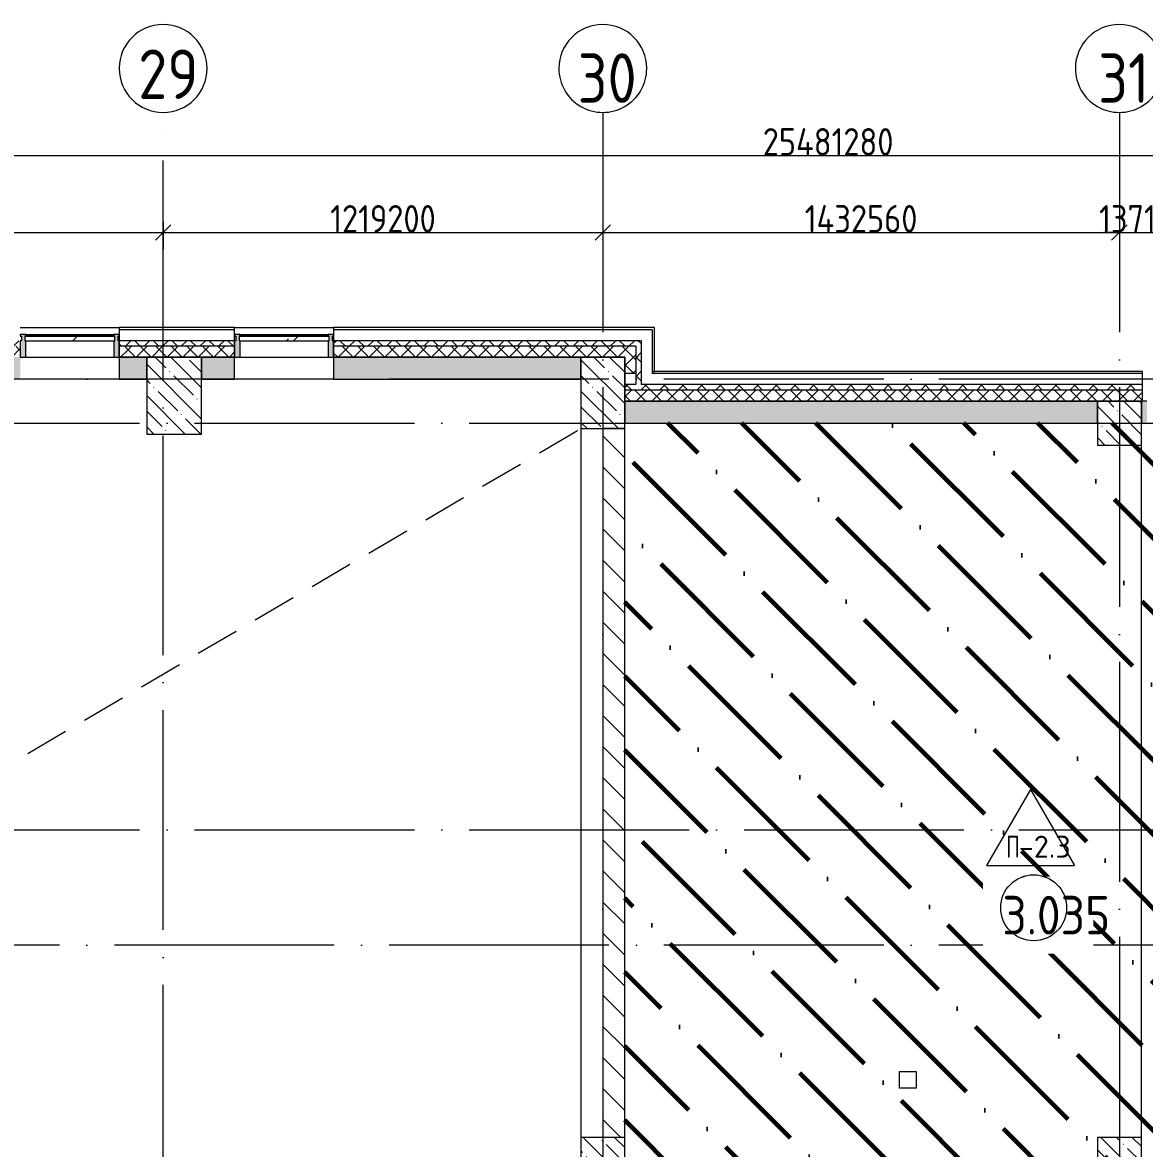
# Model space of a CAD drawing. Header units: millimetres. Extents: x -68946 to 288321, y -402657 to 324925.
# Drawn here: x 131673 to 141881, y -206781 to -196536 of the extents above; entities that cross this region are included whole.
import ezdxf

# ---------------------------------------------------------------- set-up
doc = ezdxf.new("R2010")
doc.units = ezdxf.units.MM
doc.linetypes.add('ADSK_Линия сетки', pattern=[2500, 2000, -250, 0, -250])
doc.linetypes.add('Штриховая', pattern=[600, 400, -200])
doc.layers.get('Defpoints').update_dxf_attribs({"color": 250})
for name, color, linetype, lineweight in [('3.4) ПТ-2.15    4 вып', 200, 'Continuous', 60), ('A-____-____-DIMS', 250, 'Continuous', 9), ('A-AREA-____-IDEN', 250, 'Continuous', 9), ('A-DETL-____-OTLN', 250, 'Continuous', 5), ('A-FLOR-____-IDEN', 11, 'Continuous', 9), ('A-FLOR-____-OTLN', 192, 'Continuous', 9), ('A-GLAZ-____-MCUT', 250, 'Continuous', 9), ('A-GLAZ-____-OTLN', 250, 'Continuous', 5), ('A-GLAZ-CWMG-MCUT', 51, 'Continuous', 9), ('A-GLAZ-CWMG-OTLN', 51, 'Continuous', 5), ('A-WALL-____-MCUT', 250, 'Continuous', 13), ('A-WALL-____-OTLN', 250, 'Continuous', 9), ('A-WALL-____-PATT', 250, 'Continuous', 13), ('A-WALL-FNSH-MCUT', 250, 'Continuous', 13), ('I-WALL-____-OTLN', 250, 'Continuous', 9), ('S-COLS-____-MCUT', 250, 'Continuous', 25), ('S-COLS-____-OTLN', 250, 'Continuous', 9), ('S-GRID-____-IDEN', 250, 'Continuous', 9), ('S-GRID-____-OTLN', 250, 'Continuous', 9)]:
    doc.layers.add(name, color=color, linetype=linetype, lineweight=lineweight)
doc.styles.add('GOST Common', font='', dxfattribs={"width": 0.9, "height": 350})
doc.styles.add('GOST Common_1', font='', dxfattribs={"width": 0.9, "height": 250})
doc.styles.add('ISOCPEUR_1', font='isocpeur.ttf', dxfattribs={"width": 0.9, "height": 250})
doc.styles.add('ISOCPEUR_2', font='isocpeur.ttf', dxfattribs={"height": 160})
doc.styles.get('GOST Common').set_extended_font_data('GOST Common')
doc.styles.get('GOST Common_1').set_extended_font_data('GOST Common')
doc.dimstyles.new('ADSK_Основной_2_5_мм_Округление_до_10_мм', dxfattribs={"dimscale": 304.8, "dimtxt": 0.824897, "dimasz": 0.463911, "dimexe": 0.492126, "dimexo": 0.001615, "dimgap": 6.56168e-05, "dimtad": 1, "dimdec": 0, "dimlfac": 304.8, "dimrnd": 10, "dimdsep": 46, "dimtxsty": 'GOST Common_1', "dimblk1": 'OBLIQUE', "dimblk2": 'OBLIQUE', "dimsah": 1, "dimcen": 0.09, "dimdle": 0.492126, "dimazin": 0, "dimtfac": 1, "dimtdec": 4, "dimtix": 1, "dimtmove": 1, "dimatfit": 3, "dimfxl": 1, "dimtvp": 1, "dimtolj": 1, "dimtzin": 0, "dimlwd": 9, "dimlwe": 9, "dimarcsym": 2})
pattern_1 = [(45, (28052.91, -258555.93), (-70.71068, 70.71068), []), (135, (28052.91, -258555.93), (-70.71068, -70.71068), [])]
pattern_2 = [(135, (28052.9, -258555.93), (-84.85281, -84.85281), []), (225, (28052.9, -258555.93), (84.85281, -84.85281), [])]
pattern_3 = [(135, (28052.9, -258555.93), (-142.5612, -142.5612), []), (135, (28195.47, -258555.93), (-142.5612, -142.5612), [252.016, -50.403, 3.353, -47.05])]
pattern_4 = [(50, (28052.9, -258555.93), (364.3679, -31.8783), [38.1, -419.1]), (355, (28052.9, -258555.93), (-70.48585, 382.1133), [30.48, -335.28]), (100.451, (28083.27, -258558.6), (293.885, 350.2334), [32.38, -356.18]), (46.184, (28052.9, -258454.33), (542.1585, -84.0858), [57.15, -628.65]), (96.636, (28098.1, -258461.34), (474.8049, 494.8554), [48.57, -534.27]), (351.184, (28052.9, -258454.33), (474.8102, 494.85), [45.72, -502.92]), (21, (28103.7, -258479.73), (303.22847, -204.53046), [38.1, -419.1]), (326, (28103.7, -258479.73), (123.6039, 368.376), [30.48, -335.28]), (71.451, (28128.97, -258496.77), (426.8341, 163.8427), [32.38, -356.18]), (37.5, (28052.9, -258555.93), (6.17665, 169.11015), [16.764, -314.452, 16.764, -323.596, -336.55]), (37.5, (28052.9, -258555.93), (6.17665, 169.11015), [-671.576, 16.764, -319.786]), (7.5, (28052.9, -258555.93), (133.63888, 200.3615), [16.764, -177.292, 16.764, -306.832, -128.27]), (7.5, (28052.9, -258555.93), (133.63888, 200.3615), [-517.652, 16.764, -111.506]), (327.5, (27939.62, -258555.93), (271.18182, -11.45836), [16.764, -110.236, 16.764, -379.476, -525.78]), (327.5, (27939.62, -258555.93), (271.18182, -11.45836), [-523.24, 16.764, -509.016]), (317.5, (27888.82, -258555.93), (296.2585, 50.85285), [16.764, -148.336, 16.764, -246.38, -373.38]), (317.5, (27888.82, -258555.93), (296.2585, 50.85285), [-428.244, 16.764, -356.616])]

# ---------------------------------------------------------------- blocks, each defined once
blk = doc.blocks.new('BSC_Колонна _Прямоугольная - 400x400-V141-АР1_Маркировочный план 3 этажа секция 2_3')
at = {"layer": 'S-COLS-____-OTLN', "lineweight": 5}
h = blk.add_hatch(dxfattribs=at)
h.set_pattern_fill('FP_118', color=256, style=0, pattern_type=2)
h.set_pattern_definition([(135, (-108900, -51675), (-142.56192, -142.56192), []), (135, (-108757.44, -51675), (-142.56192, -142.56192), [252.016, -50.403, 3.353, -47.05])])
h.paths.add_polyline_path([(-200, -200), (200, -200), (200, 200), (-200, 200), (-200, -25)])
at = {"layer": 'S-COLS-____-MCUT', "lineweight": 5}
for p, q in [((200, 200), (-200, 200)), ((-200, 200), (-200, -200)), ((200, -200), (200, 200)), ((-200, -200), (200, -200))]:
    blk.add_line(p, q, dxfattribs=at)
blk = doc.blocks.new('BSC_Колонна _Прямоугольная - 400x400-V142-АР1_Маркировочный план 3 этажа секция 2_3')
at = {"layer": 'S-COLS-____-OTLN', "lineweight": 5}
h = blk.add_hatch(dxfattribs=at)
h.set_pattern_fill('FP_119', color=256, style=0, pattern_type=2)
h.set_pattern_definition([(135, (-113600, -51675), (-142.56192, -142.56192), []), (135, (-113457.44, -51675), (-142.56192, -142.56192), [252.016, -50.403, 3.353, -47.05])])
h.paths.add_polyline_path([(200, -200), (200, 200), (-200, 200), (-200, -200), (98, -200)])
at = {"layer": 'S-COLS-____-MCUT', "lineweight": 5}
for p, q in [((200, 200), (-200, 200)), ((-200, 200), (-200, -200)), ((200, -200), (200, 200)), ((-200, -200), (200, -200))]:
    blk.add_line(p, q, dxfattribs=at)
blk = doc.blocks.new('PNS_Панель прямоугольная2 - Нр_Стекло - 40мм-24956868-АР1_Маркировочный план 3 этажа секция 2_3')
at = {"layer": 'A-GLAZ-____-OTLN'}
h = blk.add_hatch(dxfattribs=at)
h.set_pattern_fill('FP_126', color=256, style=0, pattern_type=2)
h.set_pattern_definition([(45, (-106100.45, -59065), (-282.8427, 282.8427), [200, -600]), (45, (-106300.45, -59165), (-282.8427, 282.8427), [600, -200]), (45, (-105900.45, -59265), (-282.8427, 282.8427), [200, -600])])
h.paths.add_polyline_path([(400, -40), (410, -40), (410, 0), (-410, 0), (-410, -40), (-400, -40)])
at = {"layer": 'A-GLAZ-____-MCUT', "lineweight": 5}
for p, q in [((410, 0), (-410, 0)), ((-410, 0), (-410, -40)), ((410, -40), (410, 0)), ((-410, -40), (410, -40))]:
    blk.add_line(p, q, dxfattribs=at)
at = {"layer": 'A-GLAZ-____-OTLN'}
blk.add_line((-410, 0), (410, 0), dxfattribs=at)
blk = doc.blocks.new('Прямоугольный импост - Импост структурный с накладкой - 190мм-21920961-АР1_Маркировочный план 3 этажа секция 2_3')
at = {"layer": 'A-GLAZ-CWMG-OTLN'}
for p, q in [((105600, 59182), (106400, 59182)), ((105600, 58975), (106400, 58975))]:
    blk.add_line(p, q, dxfattribs=at)
blk = doc.blocks.new('Прямоугольный импост - Импост структурный с накладкой - 190мм-21920983-АР1_Маркировочный план 3 этажа секция 2_3')
at = {"layer": 'A-GLAZ-CWMG-OTLN'}
blk.add_hatch(color=10, dxfattribs=at).paths.add_polyline_path([(0, 190), (0, 190), (0, 40), (-10, 40), (-10, 0), (0, 0), (0, -17), (-50, -17), (-50, 0), (-40, 0), (-40, 40), (-50, 40), (-50, 190)])
at = {"layer": 'A-GLAZ-CWMG-MCUT', "lineweight": 5}
for p, q in [((-50, 40), (-50, 190)), ((-50, 190), (0, 190)), ((0, 190), (0, 40)), ((-50, -17), (-50, 0)), ((-10, 40), (-10, 0)), ((0, 40), (-10, 40)), ((-10, 0), (0, 0)), ((0, 0), (0, -17)), ((0, -17), (-50, -17))]:
    blk.add_line(p, q, dxfattribs=at)
blk = doc.blocks.new('Прямоугольный импост - Импост структурный с накладкой - 190мм-21920984-АР1_Маркировочный план 3 этажа секция 2_3')
at = {"layer": 'A-GLAZ-CWMG-OTLN'}
blk.add_hatch(color=10, dxfattribs=at).paths.add_polyline_path([(-38, 190), (-50, 190), (-50, 40), (-40, 40), (-40, 0), (-50, 0), (-50, -17), (0, -17), (0, 0), (-10, 0), (-10, 40), (0, 40), (0, 190)])
at = {"layer": 'A-GLAZ-CWMG-MCUT', "lineweight": 5}
for p, q in [((0, 190), (-50, 190)), ((-50, 190), (-50, 40)), ((0, 40), (0, 190)), ((-50, 0), (-50, -17)), ((-10, 0), (-10, 40)), ((-10, 40), (0, 40)), ((0, 0), (-10, 0)), ((0, -17), (0, 0)), ((-50, -17), (0, -17))]:
    blk.add_line(p, q, dxfattribs=at)
blk = doc.blocks.new('PNS_Панель прямоугольная2 - Нр_Стекло - 40мм-V154-АР1_Маркировочный план 3 этажа секция 2_3')
at = {"layer": 'A-GLAZ-____-OTLN'}
h = blk.add_hatch(dxfattribs=at)
h.set_pattern_fill('FP_127', color=256, style=0, pattern_type=2)
h.set_pattern_definition([(45, (-104150.45, -59065.02), (-282.8427, 282.8427), [200, -600]), (45, (-104350.45, -59165.02), (-282.8427, 282.8427), [600, -200]), (45, (-103950.45, -59265.02), (-282.8427, 282.8427), [200, -600])])
h.paths.add_polyline_path([(410, -40), (410, 0), (-410, 0), (-410, -40), (400, -40)])
at = {"layer": 'A-GLAZ-____-MCUT', "lineweight": 5}
for p, q in [((410, 0), (-410, 0)), ((-410, 0), (-410, -40)), ((410, -40), (410, 0)), ((-410, -40), (410, -40))]:
    blk.add_line(p, q, dxfattribs=at)
at = {"layer": 'A-GLAZ-____-OTLN'}
blk.add_line((-410, 0), (410, 0), dxfattribs=at)
blk = doc.blocks.new('Ось сетки - Круг_Ø8 мм-39983606-АР1_Маркировочный план 3 этажа секция 2_3')
at = {"layer": 'S-GRID-____-IDEN'}
for start, end in [(360, 180), (180, 360)]:
    blk.add_arc((0, 0), 4, start, end, dxfattribs=at)
blk = doc.blocks.new('_Oblique')
at = {"color": 0, "linetype": 'ByBlock', "lineweight": -2}
blk.add_line((-0.5, -0.5), (0.5, 0.5), dxfattribs=at)
blk = doc.blocks.new('*D4405')
at = {"layer": 'A-____-____-DIMS', "color": 0, "lineweight": 9, "transparency": 16777216}
for p, q in [((127253, -198348), (127253, -198597)), ((132953, -198348), (132953, -198597)), ((127103, -198447), (133103, -198447))]:
    blk.add_line(p, q, dxfattribs=at)
at = {"layer": 'Defpoints', "color": 0, "transparency": 16777216}
for p in [(127253, -198347), (132953, -198347), (132953, -198447)]:
    blk.add_point(p, dxfattribs=at)
at = {"layer": 'A-____-____-DIMS', "color": 0, "lineweight": 9, "transparency": 16777216, "xscale": 141.4, "yscale": 141.4, "zscale": 141.4, "rotation": 180}
blk.add_blockref('_Oblique', (127253, -198447), dxfattribs=at)
at = {"layer": 'A-____-____-DIMS', "color": 0, "lineweight": 9, "transparency": 16777216, "xscale": 141.4, "yscale": 141.4, "zscale": 141.4}
blk.add_blockref('_Oblique', (132953, -198447), dxfattribs=at)
at = {"layer": 'A-____-____-DIMS', "color": 0, "transparency": 16777216, "insert": (130103, -198322), "char_height": 250, "width": 756.84, "attachment_point": 5, "style": 'GOST Common_1'}
blk.add_mtext('\\A1;1737360', dxfattribs=at)
blk = doc.blocks.new('*D4406')
at = {"layer": 'A-____-____-DIMS', "color": 0, "lineweight": 9, "transparency": 16777216}
for p, q in [((132953, -198348), (132953, -198597)), ((136953, -198348), (136953, -198597)), ((132803, -198447), (137103, -198447))]:
    blk.add_line(p, q, dxfattribs=at)
at = {"layer": 'Defpoints', "color": 0, "transparency": 16777216}
for p in [(132953, -198347), (136953, -198347), (136953, -198447)]:
    blk.add_point(p, dxfattribs=at)
at = {"layer": 'A-____-____-DIMS', "color": 0, "lineweight": 9, "transparency": 16777216, "xscale": 141.4, "yscale": 141.4, "zscale": 141.4, "rotation": 180}
blk.add_blockref('_Oblique', (132953, -198447), dxfattribs=at)
at = {"layer": 'A-____-____-DIMS', "color": 0, "lineweight": 9, "transparency": 16777216, "xscale": 141.4, "yscale": 141.4, "zscale": 141.4}
blk.add_blockref('_Oblique', (136953, -198447), dxfattribs=at)
at = {"layer": 'A-____-____-DIMS', "color": 0, "transparency": 16777216, "insert": (134953, -198322), "char_height": 250, "width": 782.41, "attachment_point": 5, "style": 'GOST Common_1'}
blk.add_mtext('\\A1;1219200', dxfattribs=at)
blk = doc.blocks.new('*D4407')
at = {"layer": 'A-____-____-DIMS', "color": 0, "lineweight": 9, "transparency": 16777216}
for p, q in [((136953, -198348), (136953, -198597)), ((141653, -198348), (141653, -198597)), ((136803, -198447), (141803, -198447))]:
    blk.add_line(p, q, dxfattribs=at)
at = {"layer": 'Defpoints', "color": 0, "transparency": 16777216}
for p in [(136953, -198347), (141653, -198347), (141653, -198447)]:
    blk.add_point(p, dxfattribs=at)
at = {"layer": 'A-____-____-DIMS', "color": 0, "lineweight": 9, "transparency": 16777216, "xscale": 141.4, "yscale": 141.4, "zscale": 141.4, "rotation": 180}
blk.add_blockref('_Oblique', (136953, -198447), dxfattribs=at)
at = {"layer": 'A-____-____-DIMS', "color": 0, "lineweight": 9, "transparency": 16777216, "xscale": 141.4, "yscale": 141.4, "zscale": 141.4}
blk.add_blockref('_Oblique', (141653, -198447), dxfattribs=at)
at = {"layer": 'A-____-____-DIMS', "color": 0, "transparency": 16777216, "insert": (139303, -198322), "char_height": 250, "width": 782.41, "attachment_point": 5, "style": 'GOST Common_1'}
blk.add_mtext('\\A1;1432560', dxfattribs=at)
blk = doc.blocks.new('*D4408')
at = {"layer": 'A-____-____-DIMS', "color": 0, "lineweight": 9, "transparency": 16777216}
for p, q in [((142103, -198623), (142103, -198297)), ((141653, -198348), (141653, -198597)), ((141653, -198447), (141512, -198447)), ((141653, -198447), (142103, -198447)), ((142103, -198447), (142244, -198447))]:
    blk.add_line(p, q, dxfattribs=at)
at = {"layer": 'Defpoints', "color": 0, "transparency": 16777216}
for p in [(141653, -198347), (142103, -198447), (142103, -198624)]:
    blk.add_point(p, dxfattribs=at)
at = {"layer": 'A-____-____-DIMS', "color": 0, "lineweight": 9, "transparency": 16777216, "xscale": 141.4, "yscale": 141.4, "zscale": 141.4}
blk.add_blockref('_Oblique', (141653, -198447), dxfattribs=at)
at = {"layer": 'A-____-____-DIMS', "color": 0, "lineweight": 9, "transparency": 16777216, "xscale": 141.4, "yscale": 141.4, "zscale": 141.4, "rotation": 180}
blk.add_blockref('_Oblique', (142103, -198447), dxfattribs=at)
at = {"layer": 'A-____-____-DIMS', "color": 0, "transparency": 16777216, "insert": (141878, -198322), "char_height": 250, "width": 593.2, "attachment_point": 5, "style": 'GOST Common_1'}
blk.add_mtext('\\A1;137160', dxfattribs=at)
blk = doc.blocks.new('*D4422')
at = {"layer": 'A-____-____-DIMS', "color": 0, "lineweight": 9, "transparency": 16777216}
for p, q in [((97203, -197648), (97203, -197897)), ((180803, -197648), (180803, -197897)), ((97053, -197747), (180953, -197747))]:
    blk.add_line(p, q, dxfattribs=at)
at = {"layer": 'Defpoints', "color": 0, "transparency": 16777216}
for p in [(97203, -197647), (180803, -197647), (180803, -197747)]:
    blk.add_point(p, dxfattribs=at)
at = {"layer": 'A-____-____-DIMS', "color": 0, "lineweight": 9, "transparency": 16777216, "xscale": 141.4, "yscale": 141.4, "zscale": 141.4, "rotation": 180}
blk.add_blockref('_Oblique', (97203, -197747), dxfattribs=at)
at = {"layer": 'A-____-____-DIMS', "color": 0, "lineweight": 9, "transparency": 16777216, "xscale": 141.4, "yscale": 141.4, "zscale": 141.4}
blk.add_blockref('_Oblique', (180803, -197747), dxfattribs=at)
at = {"layer": 'A-____-____-DIMS', "color": 0, "transparency": 16777216, "insert": (139003, -197622), "char_height": 250, "width": 946.05, "attachment_point": 5, "style": 'GOST Common_1'}
blk.add_mtext('\\A1;25481280', dxfattribs=at)
blk = doc.blocks.new('AAR_СКБ_Марка_Помещения_мал - Номер-28977439-АР1_Маркировочный план 3 этажа секция 2_3')
at = {"layer": 'A-AREA-____-IDEN'}
blk.add_circle((-0.03, 0), 3, dxfattribs=at)
blk = doc.blocks.new('AAR_СКБ_Марка_Перекрытия - Марка пола-17325028-АР1_Маркировочный план 3 этажа секция 2_3')
at = {"layer": 'A-FLOR-____-IDEN'}
for p, q in [((0, 6.93), (-4, 0)), ((0, 6.93), (4, 0)), ((-4, 0), (4, 0))]:
    blk.add_line(p, q, dxfattribs=at)

msp = doc.modelspace()

# ---------------------------------------------------------------- hatches: boundary and pattern name
at = {"layer": '3.4) ПТ-2.15    4 вып'}
h = msp.add_hatch(dxfattribs=at)
h.set_pattern_fill('ANSI36', color=256, scale=150, angle=90)
h.paths.add_polyline_path([(145652.9056, -205449.6036), (142152.8845, -205449.6036), (142152.8845, -203010.6466), (145652.9056, -203010.6466), (145652.9056, -200180.9286), (137152.9057, -200180.9286), (137152.9057, -209305.928), (143027.9057, -209305.928), (143027.9057, -208950.428), (145652.9056, -208950.428)])
at = {"layer": 'A-WALL-____-PATT', "lineweight": 15}
h = msp.add_hatch(dxfattribs=at)
h.set_pattern_fill('FP_48', color=256, style=0, pattern_type=2)
h.set_pattern_definition(pattern_2)
h.paths.add_polyline_path([(137302.9516, -199480.9286), (137302.9516, -199430.9286), (134503.3562, -199430.9286), (134503.3562, -199480.9286), (137252.9516, -199480.9286)])
h.paths.add_polyline_path([(133603.3562, -199480.9286), (133603.3562, -199430.9286), (132553.3562, -199430.9286), (132553.3562, -199480.9286), (133302.9057, -199480.9286)])
h.paths.add_polyline_path([(130603.3562, -199480.9286), (131653.3562, -199480.9286), (131653.3562, -199430.9286), (130603.3562, -199430.9286)])
h.paths.add_polyline_path([(129042.2451, -199480.9286), (129703.3562, -199480.9286), (129703.3562, -199430.9286), (128653.3562, -199430.9286), (128653.3562, -199480.9286)])
h.paths.add_polyline_path([(127753.3562, -199480.9286), (127753.3562, -199430.9286), (126703.3562, -199430.9286), (126703.3562, -199480.9286), (127364.4673, -199480.9286)])
h.paths.add_polyline_path([(125803.3562, -199480.9286), (125803.3562, -199430.9286), (124753.3562, -199430.9286), (124753.3562, -199480.9286), (125531.7969, -199480.9286)])
h.paths.add_polyline_path([(123192.2451, -199480.9286), (123853.3562, -199480.9286), (123853.3562, -199430.9286), (122803.3562, -199430.9286), (122803.3562, -199480.9286), (122828.5909, -199480.9286)])
h.paths.add_polyline_path([(118003.3562, -199480.9286), (118003.3562, -199430.9286), (116953.3562, -199430.9286), (116953.3562, -199480.9286), (117422.179, -199480.9286)])
h.paths.add_polyline_path([(121476.9879, -199480.9286), (121903.3562, -199480.9286), (121903.3562, -199430.9286), (120853.3562, -199430.9286), (120853.3562, -199480.9286), (121242.2451, -199480.9286)])
h.paths.add_polyline_path([(119953.3562, -199480.9286), (119953.3562, -199430.9286), (118903.3562, -199430.9286), (118903.3562, -199480.9286), (119292.2451, -199480.9286)])
h.paths.add_polyline_path([(116053.3562, -199480.9286), (116053.3562, -199430.9286), (115003.3562, -199430.9286), (115003.3562, -199480.9286), (115402.9057, -199480.9286)])
h.paths.add_polyline_path([(113053.3562, -199480.9286), (114103.3562, -199480.9286), (114103.3562, -199430.9286), (113053.3562, -199430.9286)])
h.paths.add_polyline_path([(111102.9057, -199480.9286), (112153.3562, -199480.9286), (112153.3562, -199430.9286), (111102.9057, -199430.9286)])
h.paths.add_polyline_path([(109542.0782, -199480.9286), (110202.9057, -199480.9286), (110202.9057, -199430.9286), (109153.3562, -199430.9286), (109153.3562, -199480.9286), (109312.561, -199480.9286)])
h.paths.add_polyline_path([(106616.3192, -199480.9286), (108253.3562, -199480.9286), (108253.3562, -199430.9286), (105382.9057, -199430.9286), (105383.3562, -199480.9286), (106609.355, -199480.9286)])
h = msp.add_hatch(dxfattribs=at)
h.set_pattern_fill('FP_49', color=256, style=0, pattern_type=2)
h.set_pattern_definition(pattern_1)
h.paths.add_polyline_path([(127002.9057, -199580.9286), (127002.9101, -199580.928), (127502.9057, -199580.928), (127502.9561, -199580.9085), (127753.3562, -199580.9085), (127753.3562, -199480.9286), (126703.3562, -199480.9286), (126703.3562, -199580.9085), (127002.8455, -199580.9085)])
h.paths.add_polyline_path([(133302.9057, -199580.9286), (133302.9662, -199580.9085), (133603.3562, -199580.9085), (133603.3562, -199480.9286), (132553.3562, -199480.9286), (132802.9057, -199580.928), (133302.9013, -199580.928)])
h.paths.add_polyline_path([(105383.3562, -199580.9286), (105502.9057, -199580.9085), (105502.9057, -199480.9286), (105382.9057, -199480.9286), (105382.9057, -199580.9286)])
h.paths.add_polyline_path([(136752.9057, -199580.9286), (136752.9516, -199580.928), (137252.9516, -199580.928), (137252.9516, -199480.9286), (134503.3562, -199480.9286), (134503.5536, -199580.9085), (136752.9057, -199580.9085)])
h.paths.add_polyline_path([(121202.9057, -199580.9286), (121202.9098, -199580.928), (121702.9057, -199580.928), (121903.3562, -199480.9286), (120853.3562, -199480.9286), (120853.4344, -199580.9085), (121202.8354, -199580.9085)])
h.paths.add_polyline_path([(115402.9057, -199580.9286), (115402.9095, -199580.928), (115902.9057, -199580.928), (116053.3562, -199480.9286), (115003.3562, -199480.9286), (115003.4344, -199580.9085), (115402.8253, -199580.9085)])
h.paths.add_polyline_path([(109602.9057, -199580.9286), (109602.9092, -199580.928), (110102.9057, -199580.928), (110202.9057, -199480.9286), (109153.3562, -199480.9286), (109153.4344, -199580.9085), (109602.8153, -199580.9085)])
h.paths.add_polyline_path([(105552.9057, -199580.9286), (108253.3562, -199580.9085), (108253.3562, -199480.9286), (105552.9057, -199480.9286), (105552.9057, -199580.9085)])
h.paths.add_polyline_path([(130603.3562, -199580.9085), (131653.3562, -199580.9085), (131653.3562, -199480.9286), (130603.3562, -199480.9286)])
h.paths.add_polyline_path([(132553.3562, -199580.9085), (132802.8555, -199580.9085), (132553.3562, -199480.9286)])
h.paths.add_polyline_path([(128653.3562, -199580.9085), (129703.3562, -199580.9085), (129703.3562, -199480.9286), (128653.3562, -199480.9286)])
h.paths.add_polyline_path([(124753.5674, -199580.9085), (125803.3562, -199580.9085), (125803.3562, -199480.9286), (124753.3562, -199480.9286), (124753.4344, -199580.9085)])
h.paths.add_polyline_path([(122803.3562, -199580.9085), (123853.3562, -199580.9085), (123853.3562, -199480.9286), (122803.3562, -199480.9286)])
h.paths.add_polyline_path([(121903.3562, -199580.9085), (121903.3562, -199480.9286), (121702.946, -199580.9085)])
h.paths.add_polyline_path([(118003.145, -199580.9085), (118003.3562, -199580.9085), (118003.3562, -199480.9286), (116953.3562, -199480.9286), (116953.4344, -199580.9085), (117422.179, -199580.9085)])
h.paths.add_polyline_path([(119953.3562, -199580.9085), (119953.3562, -199480.9286), (118903.3562, -199480.9286), (118903.5674, -199580.9085)])
h.paths.add_polyline_path([(116053.3562, -199580.9085), (116053.3562, -199480.9286), (115902.936, -199580.9085)])
h.paths.add_polyline_path([(111102.9057, -199580.9085), (112153.3562, -199580.9085), (112153.3562, -199480.9286), (111102.9057, -199480.9286)])
h.paths.add_polyline_path([(114103.3562, -199580.9085), (114103.3562, -199480.9286), (113053.3562, -199480.9286), (113053.4344, -199580.9085), (114103.145, -199580.9085)])
h.paths.add_polyline_path([(110102.9258, -199580.9085), (110202.9057, -199580.9085), (110202.9057, -199480.9286)])
h = msp.add_hatch(dxfattribs=at)
h.set_pattern_fill('FP_48', color=256, style=0, pattern_type=2)
h.set_pattern_definition(pattern_2)
h.paths.add_polyline_path([(137252.9516, -199830.9286), (137302.9516, -199830.928), (137302.9516, -199480.9286), (137252.9516, -199480.9286), (137252.9516, -199730.9286)])
h = msp.add_hatch(dxfattribs=at)
h.set_pattern_fill('FP_124', color=256, style=0, pattern_type=2)
h.set_pattern_definition(pattern_4)
h.paths.add_polyline_path([(134503.3562, -199780.9085), (136752.9057, -199780.9085), (136752.9057, -199580.9085), (134503.3562, -199580.9286)])
h.paths.add_polyline_path([(130938.2089, -199780.9085), (131653.3562, -199780.9085), (131653.3562, -199580.9085), (130603.3562, -199580.9286), (130603.3562, -199780.9085)])
h.paths.add_polyline_path([(132802.9057, -199780.9085), (132802.8555, -199580.9085), (132553.3562, -199580.9286), (132553.3562, -199780.9085), (132702.0652, -199780.9085)])
h.paths.add_polyline_path([(133302.9057, -199780.9085), (133603.3562, -199780.9085), (133603.278, -199580.9085), (133302.9057, -199580.9286)])
h.paths.add_polyline_path([(129703.3562, -199780.9085), (129703.3562, -199580.9085), (128653.3562, -199580.9286), (128653.3562, -199780.9085), (129586.6059, -199780.9085)])
h.paths.add_polyline_path([(127502.9057, -199780.9085), (127753.3562, -199780.9085), (127753.278, -199580.9085), (127502.9057, -199580.9286), (127502.9057, -199747.8459)])
h.paths.add_polyline_path([(126703.3562, -199780.9085), (127002.9057, -199780.5689), (127002.8455, -199580.9085), (126703.3562, -199580.9286)])
h.paths.add_polyline_path([(125803.3562, -199780.9085), (125803.3562, -199580.9085), (124753.3562, -199580.9286), (124753.3562, -199780.9085), (125531.7969, -199780.9085)])
h.paths.add_polyline_path([(122803.3562, -199780.9085), (123853.3562, -199780.9085), (123853.3562, -199580.9085), (122803.3562, -199580.9286)])
h.paths.add_polyline_path([(121903.3562, -199780.9085), (121903.3562, -199580.9085), (121702.9057, -199580.9286), (121702.9057, -199780.9085), (121901.9344, -199780.9085)])
h.paths.add_polyline_path([(117422.179, -199780.9085), (118003.3562, -199780.9085), (118003.3562, -199580.9085), (116953.3562, -199580.9286), (116953.3562, -199780.9085)])
h.paths.add_polyline_path([(115394.7745, -199780.9085), (115402.9057, -199780.9085), (115402.8253, -199580.9085), (115003.3562, -199580.9286), (115003.3562, -199780.9085)])
h.paths.add_polyline_path([(119953.3562, -199780.9085), (119953.3562, -199580.9085), (118903.3562, -199580.9286), (118903.3562, -199780.9085)])
h.paths.add_polyline_path([(116053.3562, -199780.9085), (116053.3562, -199580.9085), (115902.9057, -199580.9286), (115902.9057, -199780.9085)])
h.paths.add_polyline_path([(120853.3562, -199780.9085), (121202.9057, -199780.9085), (121202.8354, -199580.9085), (120853.3562, -199580.9286), (120853.3562, -199630.8321)])
h.paths.add_polyline_path([(113367.37, -199780.9085), (114103.3562, -199780.9085), (114103.3562, -199580.9085), (113053.3562, -199580.9286), (113053.3562, -199780.9085)])
h.paths.add_polyline_path([(111102.9057, -199780.9085), (112153.3562, -199780.9085), (112153.3562, -199580.9085), (111102.9057, -199580.9286)])
h.paths.add_polyline_path([(109312.561, -199780.9085), (109602.9057, -199780.9085), (109602.8153, -199580.9085), (109153.3562, -199580.9286), (109153.3562, -199780.9085)])
h.paths.add_polyline_path([(108253.3562, -199780.9085), (108253.3562, -199580.9085), (106052.9057, -199580.9286), (106052.9057, -199780.9085), (107960.958, -199780.9085)])
h.paths.add_polyline_path([(110102.9057, -199780.9085), (110202.9057, -199780.9085), (110202.9057, -199580.9085), (110102.9057, -199580.9286), (110102.9057, -199692.151)])
h = msp.add_hatch(dxfattribs=at)
h.set_pattern_fill('FP_49', color=256, style=0, pattern_type=2)
h.set_pattern_definition(pattern_1)
h.paths.add_polyline_path([(137152.9057, -199730.9286), (137252.9516, -199730.9286), (137252.9516, -199580.9286), (137152.9516, -199580.9286), (137152.9057, -199720.7682)])
h = msp.add_hatch(dxfattribs=at)
h.set_pattern_fill('FP_48', color=256, style=0, pattern_type=2)
h.set_pattern_definition(pattern_2)
h.paths.add_polyline_path([(141862.8838, -199880.9286), (141863.8838, -199880.9286), (141862.8838, -199830.9286), (137152.9057, -199830.9286), (137152.9516, -199880.9286), (141751.0329, -199880.9286)])
h = msp.add_hatch(dxfattribs=at)
h.set_pattern_fill('FP_49', color=256, style=0, pattern_type=2)
h.set_pattern_definition(pattern_1)
h.paths.add_polyline_path([(137152.9001, -199980.9286), (141863.8838, -199980.9286), (141862.8838, -199880.9286), (137152.9001, -199880.9286), (137152.9001, -199980.8771)])
h = msp.add_hatch(dxfattribs=at)
h.set_pattern_fill('FP_124', color=256, style=0, pattern_type=2)
h.set_pattern_definition(pattern_4)
h.paths.add_polyline_path([(145408.9659, -200180.9286), (145652.8838, -200180.3002), (145652.8838, -199980.9286), (142302.8838, -199981.3698), (142302.8838, -200180.9286), (145392.8838, -200180.9286)])
h.paths.add_polyline_path([(159321.8718, -200180.9286), (159532.9057, -200180.9286), (159532.9057, -199980.9286), (158322.8838, -199981.3698), (158322.8838, -200180.9286), (158987.8838, -200180.9286)])
h.paths.add_polyline_path([(160432.9057, -200180.9286), (161232.8838, -200180.9273), (161232.8838, -199980.9286), (160432.9057, -199981.3698), (160432.9057, -200138.9359)])
h.paths.add_polyline_path([(146052.8838, -200180.9286), (146322.9063, -200180.9286), (146322.9063, -199980.9292), (146052.8838, -199981.3698), (146052.8838, -200176.111)])
h.paths.add_polyline_path([(147222.9063, -200180.9286), (148222.9057, -200180.9286), (148222.9057, -199980.9286), (147222.9063, -199981.3698), (147222.9063, -200163.8574)])
h.paths.add_polyline_path([(149122.9057, -200180.9286), (151102.9052, -200180.9286), (151102.9052, -199980.9286), (149122.9057, -199981.3698), (149122.9057, -200143.9588)])
h.paths.add_polyline_path([(141902.8838, -200180.9286), (141902.8838, -199980.9286), (141852.9057, -199981.3698), (141852.9057, -200180.9286)])
h.paths.add_polyline_path([(152402.8838, -200180.9286), (153202.9052, -200180.9286), (153202.9052, -199980.9286), (152402.8838, -199981.3698), (152402.8838, -200109.6076)])
h.paths.add_polyline_path([(154102.9052, -200180.9286), (155302.9057, -200180.9286), (155302.9057, -199980.9286), (154102.9052, -199981.3698), (154102.9052, -200091.8034)])
h.paths.add_polyline_path([(156202.9057, -200180.9286), (157022.8838, -200180.9286), (157022.8838, -199980.9286), (156202.9057, -199981.3698), (156202.9057, -200069.8101)])
h.paths.add_polyline_path([(162920.4834, -200180.9286), (164551.9057, -200180.1879), (164551.9057, -199980.9286), (162532.9057, -199981.3698), (162532.9057, -200180.9286)])
h.paths.add_polyline_path([(141452.9057, -200180.9286), (141452.9057, -199980.9286), (137152.9516, -199981.3698), (137152.9516, -200180.9286), (140399.4299, -200180.9286)])
h = msp.add_hatch(dxfattribs=at)
h.set_pattern_fill('FP_1', color=256, style=0, pattern_type=2)
h.set_pattern_definition([(135, (28052.9, -258555.93), (-141.42136, -141.42136), [])])
h.paths.add_polyline_path([(137152.9057, -218380.9286), (137152.9516, -218380.9056), (137152.9057, -213230.9286), (136952.9516, -213230.9286), (136952.9516, -218380.9286)])
h.paths.add_polyline_path([(137152.9516, -212830.9286), (137152.9057, -207080.9286), (136952.9516, -207080.9286), (136952.9516, -212830.9286), (137152.9057, -212830.9286)])
h.paths.add_polyline_path([(137152.9057, -206680.9286), (137152.9516, -206680.9286), (137152.9057, -200230.928), (136952.9516, -200232.0524), (136952.9516, -206680.9286)])
at = {"layer": 'S-COLS-____-OTLN', "lineweight": 5}
h = msp.add_hatch(dxfattribs=at)
h.set_pattern_fill('FP_19', color=256, style=0, pattern_type=2)
h.set_pattern_definition(pattern_3)
h.paths.add_polyline_path([(133302.9057, -200280.928), (133302.9013, -199580.928), (132802.9072, -199580.9286), (132802.9057, -200280.928)])
h = msp.add_hatch(dxfattribs=at)
h.set_pattern_fill('FP_19', color=256, style=0, pattern_type=2)
h.set_pattern_definition(pattern_3)
h.paths.add_polyline_path([(136752.9516, -199580.9286), (136752.9543, -199580.9308), (136806.1945, -199754.2667)])
h.paths.add_polyline_path([(136752.9057, -200230.928), (137152.9057, -200230.928), (137152.9057, -199580.928), (136752.9057, -199580.9286), (136752.9057, -199981.3698)])
h = msp.add_hatch(dxfattribs=at)
h.set_pattern_fill('FP_19', color=256, style=0, pattern_type=2)
h.set_pattern_definition(pattern_3)
h.paths.add_polyline_path([(141852.9057, -200380.9286), (141852.9057, -199980.9286), (141452.9057, -199981.3698), (141452.9057, -200380.9286), (141751.0329, -200380.9286)])

# ---------------------------------------------------------------- linework, layer by layer
at = {"layer": 'A-DETL-____-OTLN', "linetype": 'Штриховая'}
msp.add_line((105852.8838, -218380.9056), (136752.9057, -200230.928), dxfattribs=at)
at = {"layer": 'A-FLOR-____-OTLN', "lineweight": 5}
for p, q in [((136752.9516, -200230.928), (136752.9516, -206680.9286)), ((141852.9057, -206680.9286), (141852.9057, -200380.9286)), ((139652.9057, -206230.9286), (139652.9057, -206080.9286)), ((139652.9057, -206080.9286), (139802.9057, -206080.9286)), ((139802.9057, -206080.9286), (139802.9057, -206230.9286)), ((139802.9057, -206230.9286), (139652.9057, -206230.9286))]:
    msp.add_line(p, q, dxfattribs=at)
at = {"layer": 'A-WALL-____-MCUT', "color": 10, "lineweight": 15}
for p, q in [((132553.3562, -199330.9286), (132553.3562, -199430.9286)), ((133603.3562, -199430.9286), (133603.3562, -199330.9286)), ((134503.3562, -199330.9286), (134503.3562, -199430.9286)), ((132553.3562, -199480.9286), (132553.3562, -199580.9085)), ((133603.3562, -199580.9085), (133603.3562, -199480.9286)), ((134503.3562, -199480.9286), (134503.3562, -199580.9085)), ((132802.9057, -199580.9286), (133302.9057, -199580.9286)), ((136752.9057, -199580.9286), (137152.9516, -199580.9286)), ((137152.9516, -199580.9286), (137152.9516, -199710.9286)), ((137152.9001, -199710.9286), (137152.9001, -199830.9286)), ((141863.8838, -199830.9286), (141863.8838, -199730.9286)), ((137152.9001, -199880.9286), (137152.9001, -199980.9286)), ((141863.8838, -199980.9286), (141863.8838, -199880.9286)), ((141452.9057, -199980.9286), (141852.9057, -199980.9286))]:
    msp.add_line(p, q, dxfattribs=at)
at = {"layer": 'A-WALL-____-MCUT', "lineweight": 15}
for p, q in [((133603.3562, -199330.9286), (132553.3562, -199330.9286)), ((137402.9516, -199330.9286), (134503.3562, -199330.9286)), ((137402.9516, -199330.9286), (137402.9516, -199730.9286)), ((132802.9057, -199780.9085), (132802.9057, -199580.9085)), ((133302.9057, -199580.9085), (133302.9057, -199780.9085)), ((136752.9057, -199780.9085), (136752.9057, -199580.9085)), ((137252.9516, -199730.9286), (137152.9001, -199730.9286)), ((137402.9516, -199710.9286), (137422.9516, -199710.9286)), ((141863.8838, -199730.9286), (137402.9516, -199730.9286)), ((141452.9057, -200180.9286), (141452.9057, -199980.9286)), ((141852.9057, -199980.9286), (141852.9057, -200180.9286))]:
    msp.add_line(p, q, dxfattribs=at)
at = {"layer": 'A-WALL-____-MCUT', "color": 7, "lineweight": 15}
for p, q in [((132553.3562, -199430.9286), (132553.3562, -199480.9286)), ((133603.3562, -199430.9286), (132553.3562, -199430.9286)), ((133603.3562, -199480.9286), (133603.3562, -199430.9286)), ((134503.3562, -199430.9286), (134503.3562, -199480.9286)), ((137302.9516, -199430.9286), (134503.3562, -199430.9286)), ((137302.9516, -199430.9286), (137302.9516, -199830.9286)), ((133603.3562, -199480.9286), (132553.3562, -199480.9286)), ((137252.9516, -199480.9286), (134503.3562, -199480.9286)), ((137252.9516, -199480.9286), (137252.9516, -199830.9286)), ((132553.3562, -199580.9085), (132553.3562, -199780.9085)), ((132802.9057, -199580.9085), (132553.3562, -199580.9085)), ((132553.3562, -199580.9286), (132802.9057, -199580.9286)), ((133603.3562, -199580.9085), (133302.9057, -199580.9085)), ((133302.9057, -199580.9286), (133603.3562, -199580.9286)), ((133603.3562, -199780.9085), (133603.3562, -199580.9085)), ((134503.3562, -199580.9085), (134503.3562, -199780.9085)), ((136752.9057, -199580.9085), (134503.3562, -199580.9085)), ((134503.3562, -199580.9286), (136752.9057, -199580.9286)), ((132553.3562, -199780.9085), (132802.9057, -199780.9085)), ((133302.9057, -199780.9085), (133603.3562, -199780.9085)), ((134503.3562, -199780.9085), (136752.9057, -199780.9085)), ((137152.9001, -199830.9286), (137152.9001, -199880.9286)), ((137252.9516, -199830.9286), (137152.9001, -199830.9286)), ((141863.8838, -199830.9286), (137302.9516, -199830.9286)), ((141863.8838, -199880.9286), (141863.8838, -199830.9286)), ((141863.8838, -199880.9286), (137152.9001, -199880.9286)), ((137152.9001, -199980.9286), (141452.9057, -199980.9286)), ((137152.9516, -199980.9286), (137152.9516, -200180.9286)), ((141452.9057, -199980.9286), (137152.9516, -199980.9286)), ((141852.9057, -199980.9286), (141863.8838, -199980.9286)), ((141902.8838, -199980.9286), (141852.9057, -199980.9286)), ((137152.9516, -200180.9286), (141452.9057, -200180.9286)), ((141852.9057, -200180.9286), (141902.8838, -200180.9286)), ((137152.9516, -200230.928), (136952.9516, -200230.928)), ((136952.9516, -200230.928), (136952.9516, -206680.9286)), ((137152.9516, -206680.9286), (137152.9516, -200230.928))]:
    msp.add_line(p, q, dxfattribs=at)
at = {"layer": 'A-WALL-____-OTLN', "lineweight": 5}
for p, q in [((131653.3562, -199310.9286), (132553.3562, -199310.9286)), ((133603.3562, -199310.9286), (134503.3562, -199310.9286))]:
    msp.add_line(p, q, dxfattribs=at)
at = {"layer": 'A-WALL-FNSH-MCUT', "lineweight": 15}
for p, q in [((133603.3562, -199310.9286), (132553.3562, -199310.9286)), ((132553.3562, -199310.9286), (132553.3562, -199330.9286)), ((133603.3562, -199330.9286), (133603.3562, -199310.9286)), ((137422.9516, -199310.9286), (134503.3562, -199310.9286)), ((134503.3562, -199310.9286), (134503.3562, -199330.9286)), ((137422.9516, -199710.9286), (137422.9516, -199310.9286)), ((141863.8838, -199710.9286), (137422.9516, -199710.9286)), ((141863.8838, -199730.9286), (141863.8838, -199710.9286))]:
    msp.add_line(p, q, dxfattribs=at)
at = {"layer": 'I-WALL-____-OTLN', "lineweight": 15}
for p, q in [((132553.3562, -199780.9286), (131653.3562, -199780.9286)), ((134503.3562, -199780.9286), (133603.3562, -199780.9286))]:
    msp.add_line(p, q, dxfattribs=at)
at = {"layer": 'S-COLS-____-MCUT', "lineweight": 5}
for p, q in [((133302.9057, -199580.928), (132802.9057, -199580.928)), ((137152.9057, -199580.928), (136752.9057, -199580.928)), ((137152.9057, -200230.928), (137152.9057, -199580.928)), ((132802.9057, -199780.9085), (132802.9057, -200280.928)), ((133302.9057, -200280.928), (133302.9057, -199780.9085)), ((136752.9057, -199780.9085), (136752.9057, -200230.928)), ((141852.9057, -199980.9286), (141452.9057, -199980.9286)), ((141452.9057, -200180.9286), (141452.9057, -200380.9286)), ((141852.9057, -200380.9286), (141852.9057, -200180.9286)), ((132802.9057, -200280.928), (133302.9057, -200280.928)), ((136752.9057, -200230.928), (137152.9057, -200230.928)), ((141452.9057, -200380.9286), (141852.9057, -200380.9286))]:
    msp.add_line(p, q, dxfattribs=at)
at = {"layer": 'S-COLS-____-OTLN', "lineweight": 5}
for p, q in [((132802.9057, -199580.928), (132802.9057, -199780.9085)), ((133302.9057, -199780.9085), (133302.9057, -199580.928)), ((136752.9057, -199580.928), (136752.9057, -199780.9085)), ((141452.9057, -199980.9286), (141452.9057, -200180.9286)), ((141852.9057, -200180.9286), (141852.9057, -199980.9286))]:
    msp.add_line(p, q, dxfattribs=at)
at = {"layer": 'S-GRID-____-OTLN', "linetype": 'ADSK_Линия сетки'}
for p, q in [((132952.9057, -262294.7685), (132952.9057, -197353.9241)), ((136952.9057, -197353.9241), (136952.9057, -262294.7685)), ((141652.9057, -197353.9241), (141652.9057, -261024.7685)), ((184510.8783, -199780.9286), (127372.9057, -199780.9286)), ((93236.8325, -200180.9286), (181748.3453, -200180.9286)), ((93236.8325, -203880.9286), (184856.9445, -203880.9286)), ((184510.8783, -204930.9286), (127372.9057, -204930.9286))]:
    msp.add_line(p, q, dxfattribs=at)

# ---------------------------------------------------------------- block references
at = {"layer": 'A-FLOR-____-IDEN', "xscale": 99.99999999999993, "yscale": 99.99999999999993, "zscale": 99.99999999999993}
msp.add_blockref('AAR_СКБ_Марка_Перекрытия - Марка пола-17325028-АР1_Маркировочный план 3 этажа секция 2_3', (140843.6144, -204206.2145), dxfattribs=at)
at = {"layer": 'A-GLAZ-____-MCUT', "lineweight": 5}
for name, p in [('PNS_Панель прямоугольная2 - Нр_Стекло - 40мм-V154-АР1_Маркировочный план 3 этажа секция 2_3', (132103.3562, -199390.9085)), ('PNS_Панель прямоугольная2 - Нр_Стекло - 40мм-24956868-АР1_Маркировочный план 3 этажа секция 2_3', (134053.3562, -199390.9286))]:
    msp.add_blockref(name, p, dxfattribs=at)
at = {"layer": 'A-GLAZ-CWMG-OTLN', "rotation": 180}
for p in [(131653.3562, -199390.9085), (133603.3562, -199390.9286)]:
    msp.add_blockref('Прямоугольный импост - Импост структурный с накладкой - 190мм-21920984-АР1_Маркировочный план 3 этажа секция 2_3', p, dxfattribs=at)
at = {"layer": 'A-GLAZ-CWMG-OTLN'}
for p in [(26102.9057, -258555.9091), (28052.9057, -258555.9292)]:
    msp.add_blockref('Прямоугольный импост - Импост структурный с накладкой - 190мм-21920961-АР1_Маркировочный план 3 этажа секция 2_3', p, dxfattribs=at)
at = {"layer": 'A-GLAZ-CWMG-OTLN', "extrusion": (0, 0, -1), "rotation": 180}
for p in [(-132553.3562, -199390.9085), (-134503.3562, -199390.9286)]:
    msp.add_blockref('Прямоугольный импост - Импост структурный с накладкой - 190мм-21920983-АР1_Маркировочный план 3 этажа секция 2_3', p, dxfattribs=at)
at = {"layer": 'S-COLS-____-OTLN', "lineweight": 5}
for name, p in [('BSC_Колонна _Прямоугольная - 400x400-V141-АР1_Маркировочный план 3 этажа секция 2_3', (136952.9057, -206880.9286)), ('BSC_Колонна _Прямоугольная - 400x400-V142-АР1_Маркировочный план 3 этажа секция 2_3', (141652.9057, -206880.9286))]:
    msp.add_blockref(name, p, dxfattribs=at)
at = {"layer": 'S-GRID-____-IDEN', "xscale": 99.99999999999993, "yscale": 99.99999999999993, "zscale": 99.99999999999993}
msp.add_blockref('Ось сетки - Круг_Ø8 мм-39983606-АР1_Маркировочный план 3 этажа секция 2_3', (132952.9057, -196953.9241), dxfattribs=at)
at = {"layer": 'S-GRID-____-IDEN', "xscale": 99.99999999999993, "yscale": 99.99999999999993, "zscale": 99.99999999999993, "rotation": 180}
for p in [(136952.9057, -196953.9241), (141652.9057, -196953.9241)]:
    msp.add_blockref('Ось сетки - Круг_Ø8 мм-39983606-АР1_Маркировочный план 3 этажа секция 2_3', p, dxfattribs=at)

# ---------------------------------------------------------------- texts
at = {"layer": 'A-FLOR-____-IDEN', "char_height": 200, "attachment_point": 1, "style": 'ISOCPEUR_2'}
for s, insert, width in [('\\fISOCPEUR|b0|i0|c204|p34|;\\W.7;П', (140622.2794, -203934.8287), 140.295312), ('-2.3', (140738.0346, -203934.8287), 420.885937)]:
    msp.add_mtext(s, dxfattribs=dict(at, insert=insert, width=width))
at = {"layer": 'S-GRID-____-IDEN', "color": 18, "true_color": 0x000000, "char_height": 450, "attachment_point": 1, "style": 'GOST Common'}
for s, insert, width in [('29', (132726.1751, -196781.3907), 548.35425), ('30', (136724.2364, -196816.6449), 541.139062), ('31', (141459.7864, -196816.6449), 454.556812)]:
    msp.add_mtext(s, dxfattribs=dict(at, insert=insert, width=width))

# ---------------------------------------------------------------- dimensions: what is measured, and where the dimension line sits
at = {"layer": 'A-____-____-DIMS'}
for base, p1, p2, override, picture, middle in [((180802.9057, -197747.3827), (97202.9057, -197647.3978), (180802.9057, -197647.3978), {"dimpost": '<>', "dimfxl": 83600}, '*D4422', (139002.9057, -197622.3627)), ((132952.9057, -198447.3827), (127252.9057, -198347.3978), (132952.9057, -198347.3978), {"dimpost": '<>', "dimfxl": 5700}, '*D4405', (130102.9057, -198322.3627)), ((136952.9057, -198447.3827), (132952.9057, -198347.3978), (136952.9057, -198347.3978), {"dimpost": '<>', "dimfxl": 4000}, '*D4406', (134952.9057, -198322.3627)), ((141652.9057, -198447.3827), (136952.9057, -198347.3978), (141652.9057, -198347.3978), {"dimpost": '<>', "dimfxl": 4700}, '*D4407', (139302.9057, -198322.3627)), ((142102.9057, -198447.3827), (141652.9057, -198347.3978), (142102.9057, -198623.9241), {"dimpost": '<>', "dimfxl": 528.173048}, '*D4408', (141877.9057, -198322.3627))]:
    dim = msp.add_linear_dim(base=base, p1=p1, p2=p2, dimstyle='ADSK_Основной_2_5_мм_Округление_до_10_мм', override=override, dxfattribs=at)
    dim.commit()
    dim.dimension.update_dxf_attribs({"geometry": picture, "text_midpoint": middle})

# ---------------------------------------------------------------- next in the draw order: texts
at = {"layer": 'A-AREA-____-IDEN', "insert": (140588.1415, -204483.1484), "char_height": 350, "width": 654.177, "attachment_point": 1, "style": 'ISOCPEUR_1', "bg_fill": 3, "box_fill_scale": 1.5, "bg_fill_color": 256, "bg_fill_transparency": 0}
msp.add_mtext('3.035', dxfattribs=at)

# ---------------------------------------------------------------- next in the draw order: block references
at = {"layer": 'A-AREA-____-IDEN', "xscale": 99.99999999999993, "yscale": 99.99999999999993, "zscale": 99.99999999999993}
msp.add_blockref('AAR_СКБ_Марка_Помещения_мал - Номер-28977439-АР1_Маркировочный план 3 этажа секция 2_3', (140876.0419, -204590.634), dxfattribs=at)

doc.saveas('drawing.dxf')
